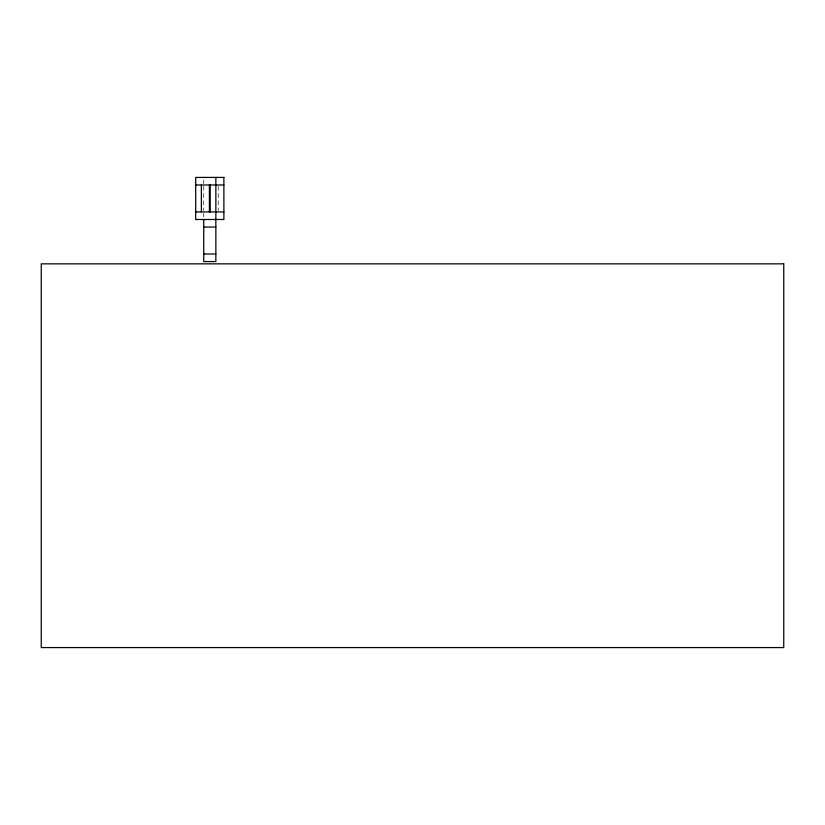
<?xml version="1.0" encoding="UTF-8"?>
<svg xmlns="http://www.w3.org/2000/svg" width="825" height="825" viewBox="0 0 825 825"><rect width="100%" height="100%" fill="white"/><g stroke="black" fill="none" stroke-linecap="round" stroke-linejoin="round"><path stroke-width="0.62" stroke-dasharray="4.12 3.09" d="M218.223 186.285L218.223 210.643M203.734 179.953L203.734 183.738M203.734 186.285L203.734 210.643M203.734 213.18L203.734 216.965"/><path stroke-width="1.24" d="M195.7 184.996L223.884 184.996M195.7 211.922L223.884 211.922M203.734 227.061L215.851 227.061M203.734 253.987L215.851 253.987M215.851 177.427L215.851 261.556L203.734 261.556L203.734 219.491M210.189 184.996L210.189 211.922M209.406 184.996L209.406 211.922M201.372 184.996L201.372 211.922M223.884 177.427L195.7 177.427L195.7 219.491L223.884 219.491L223.884 177.427M783.75 263.845L41.25 263.845L41.25 647.573L783.75 647.573L783.75 263.845"/></g></svg>
